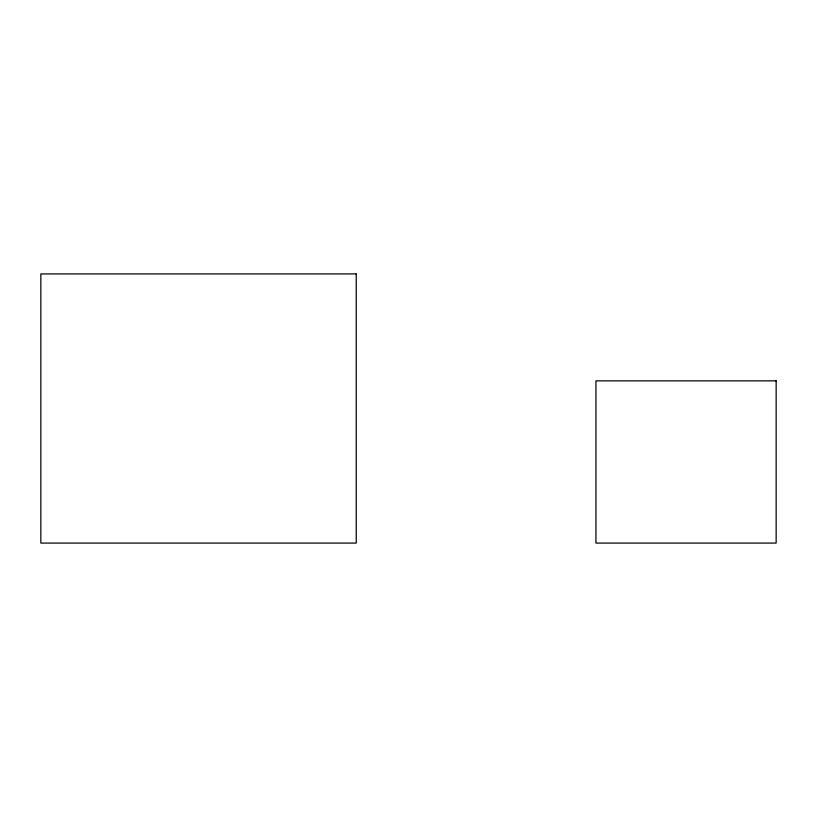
<?xml version="1.0" encoding="UTF-8"?>
<svg xmlns="http://www.w3.org/2000/svg" width="817" height="817" viewBox="0 0 817 817"><rect width="100%" height="100%" fill="white"/><g stroke="black" fill="none" stroke-linecap="round" stroke-linejoin="round"><path stroke-width="1.23" d="M356.243 273.92L40.85 273.92L40.85 543.08L356.243 543.08L356.243 273.92M776.15 380.855L595.94 380.855L595.94 543.08L776.15 543.08L776.15 380.855"/></g></svg>
